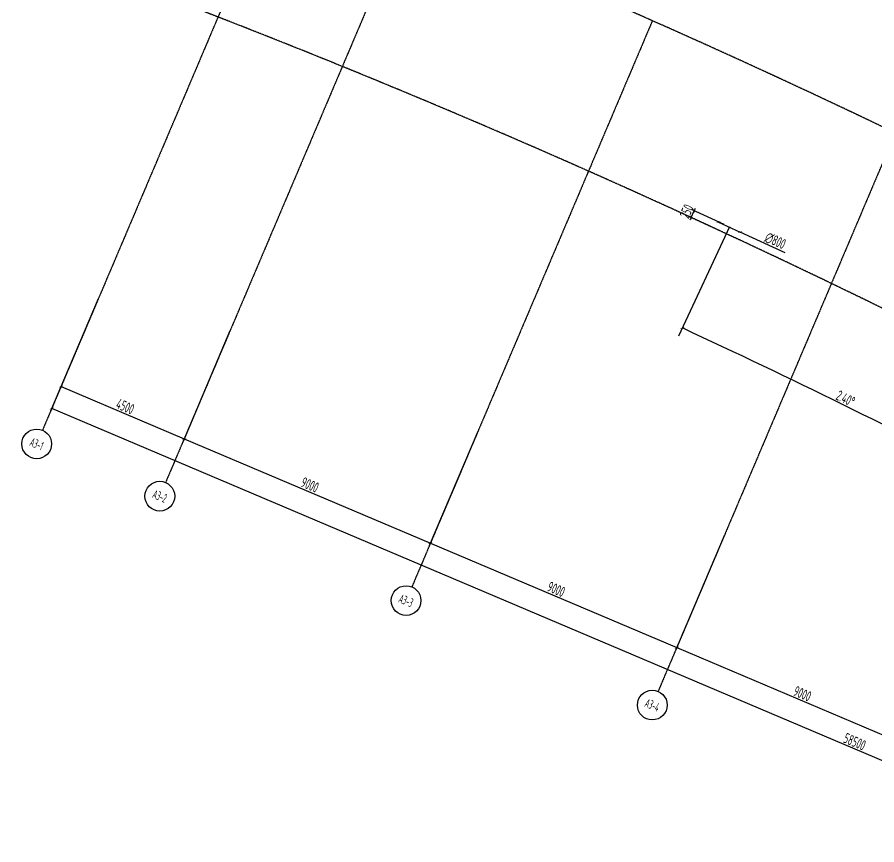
# Model space of a CAD drawing. Extents: x 11778731 to 12007717, y -6694179 to -6314888.
# Drawn here: x 11876713 to 11905633, y -6452912 to -6425046 of the extents above; entities that cross this region are included whole.
import ezdxf
from ezdxf.enums import TextEntityAlignment as Align

# ---------------------------------------------------------------- set-up
doc = ezdxf.new("R2010")
doc.units = 0
doc.header["$LTSCALE"] = 10
doc.header["$MEASUREMENT"] = 0
doc.linetypes.add('A3-RG-axis-100$0$CENTER', pattern=[2, 1.25, -0.25, 0.25, -0.25])
for name, color, linetype in [('A3-RB-5F-100$0$A-DIMS-100', 1, 'Continuous'), ('A3-RG-axis-100$0$A-DIMS-100', 1, 'Continuous'), ('A3-RG-axis-100$0$A-DIMS-150', 1, 'Continuous'), ('A3-RG-axis-100$0$A-GRID', 1, 'A3-RG-axis-100$0$CENTER'), ('A3-RG-axis-100$0$A-SYMB', 4, 'Continuous')]:
    doc.layers.add(name, color=color, linetype=linetype)
doc.styles.add('A3-RB-5F-100$0$XD2008', font='xd-hzs.shx', dxfattribs={"width": 0.7, "bigfont": 'xd-hztxt.shx'})
doc.styles.add('A3-RG-axis-100$0$$0$XD2008', font='xd-hzs.shx', dxfattribs={"width": 0.7, "bigfont": 'xd-hztxt.shx'})
doc.styles.add('A3-RG-axis-100$0$XD2008', font='xd-hzs.shx', dxfattribs={"width": 0.7, "bigfont": 'xd-hztxt.shx'})
doc.dimstyles.new('A3-RB-5F-100$0$XD100$0', dxfattribs={"dimscale": 100, "dimtxt": 3.5, "dimasz": 2, "dimexe": 1, "dimexo": 2, "dimgap": 0.5, "dimtad": 1, "dimdec": 0, "dimdsep": 46, "dimtxsty": 'A3-RB-5F-100$0$XD2008', "dimblk1": 'A3-RB-5F-100$0$_ARCHTICK', "dimblk2": 'A3-RB-5F-100$0$_ARCHTICK', "dimsah": 1, "dimcen": 2.5, "dimclrt": 4, "dimaunit": 1, "dimadec": 0, "dimazin": 0, "dimtfac": 1, "dimtdec": 0, "dimtix": 1, "dimtmove": 0, "dimatfit": 3, "dimfxl": 0, "dimtolj": 1, "dimtzin": 0, "dimarcsym": 0})
doc.dimstyles.new('A3-RG-axis-100$0$XD100$0', dxfattribs={"dimscale": 100, "dimtxt": 3.5, "dimasz": 1, "dimexe": 1, "dimexo": 2, "dimgap": 0.5, "dimtad": 1, "dimdec": 0, "dimdsep": 46, "dimtxsty": 'A3-RG-axis-100$0$XD2008', "dimblk1": 'A3-RG-axis-100$0$_ARCHTICK', "dimblk2": 'A3-RG-axis-100$0$_ARCHTICK', "dimsah": 1, "dimcen": 2.5, "dimclrt": 4, "dimaunit": 1, "dimadec": 0, "dimazin": 0, "dimtfac": 1, "dimtdec": 0, "dimtix": 1, "dimtmove": 0, "dimatfit": 3, "dimfxl": 0, "dimtolj": 1, "dimtzin": 0, "dimarcsym": 0})

# ---------------------------------------------------------------- blocks, each defined once
blk = doc.blocks.new('A3-RG-axis-100$0$_ARCHTICK')
at = {"color": 0, "linetype": 'ByBlock', "const_width": 0.15}
blk.add_lwpolyline([(-0.5, -0.5), (0.5, 0.5)], dxfattribs=at)
blk = doc.blocks.new('*D258')
at = {"layer": 'A3-RG-axis-100$0$A-DIMS-100', "color": 0, "lineweight": -2}
for p, q in [((11879441, -6434531), (11877837, -6438311)), ((11931726, -6461076), (11877876, -6438218)), ((11931640, -6461280), (11931765, -6460984))]:
    blk.add_line(p, q, dxfattribs=at)
at = {"layer": 'Defpoints', "color": 0}
for p in [(11879520, -6434347), (11877876, -6438218), (11931561, -6461464)]:
    blk.add_point(p, dxfattribs=at)
at = {"layer": 'A3-RG-axis-100$0$A-DIMS-100', "color": 0, "lineweight": -2, "xscale": 100, "yscale": 100, "zscale": 100}
for p, rotation in [((11877876, -6438218), 157.0000000217818), ((11931726, -6461076), 337.0000000217818)]:
    blk.add_blockref('A3-RG-axis-100$0$_ARCHTICK', p, dxfattribs=dict(at, rotation=rotation))
at = {"layer": 'A3-RG-axis-100$0$A-DIMS-100', "color": 4, "insert": (11904889, -6449440), "char_height": 350, "attachment_point": 5, "rotation": 337, "style": 'A3-RG-axis-100$0$XD2008'}
blk.add_mtext('\\A1;58500', dxfattribs=at)
blk = doc.blocks.new('A3-RG-axis-100$0$$0$ECADI-TAG-GRID')
at = {"color": 13}
blk.add_circle((0, 0), 5, dxfattribs=at)
at = {"style": 'A3-RG-axis-100$0$$0$XD2008', "width": 0.7}
blk.add_attdef('GRID', text='', height=5, dxfattribs=at).set_placement((0, 0), align=Align.MIDDLE)
blk = doc.blocks.new('*D236')
at = {"layer": 'A3-RG-axis-100$0$A-DIMS-100', "color": 0, "lineweight": -2}
for p, q in [((11879212, -6435073), (11878150, -6437574)), ((11883354, -6436831), (11882292, -6439332)), ((11878189, -6437482), (11882331, -6439240))]:
    blk.add_line(p, q, dxfattribs=at)
at = {"layer": 'Defpoints', "color": 0}
for p in [(11879290, -6434889), (11883432, -6436647), (11882331, -6439240)]:
    blk.add_point(p, dxfattribs=at)
at = {"layer": 'A3-RG-axis-100$0$A-DIMS-100', "color": 0, "lineweight": -2, "xscale": 100, "yscale": 100, "zscale": 100}
for p, rotation in [((11878189, -6437482), 156.9999999998815), ((11882331, -6439240), 336.9999999998814)]:
    blk.add_blockref('A3-RG-axis-100$0$_ARCHTICK', p, dxfattribs=dict(at, rotation=rotation))
at = {"layer": 'A3-RG-axis-100$0$A-DIMS-100', "color": 4, "insert": (11880348, -6438154), "char_height": 350, "attachment_point": 5, "rotation": 337, "style": 'A3-RG-axis-100$0$XD2008'}
blk.add_mtext('\\A1;4500', dxfattribs=at)
blk = doc.blocks.new('*D237')
at = {"layer": 'A3-RG-axis-100$0$A-DIMS-100', "color": 0, "lineweight": -2}
for p, q in [((11883872, -6435612), (11882292, -6439332)), ((11882331, -6439240), (11890616, -6442757)), ((11891638, -6440349), (11890577, -6442849))]:
    blk.add_line(p, q, dxfattribs=at)
at = {"layer": 'Defpoints', "color": 0}
for p in [(11883950, -6435427), (11891716, -6440165), (11890616, -6442757)]:
    blk.add_point(p, dxfattribs=at)
at = {"layer": 'A3-RG-axis-100$0$A-DIMS-100', "color": 0, "lineweight": -2, "xscale": 100, "yscale": 100, "zscale": 100}
for p, rotation in [((11882331, -6439240), 156.9999999998815), ((11890616, -6442757), 336.9999999998814)]:
    blk.add_blockref('A3-RG-axis-100$0$_ARCHTICK', p, dxfattribs=dict(at, rotation=rotation))
at = {"layer": 'A3-RG-axis-100$0$A-DIMS-100', "color": 4, "insert": (11886561, -6440792), "char_height": 350, "attachment_point": 5, "rotation": 337, "style": 'A3-RG-axis-100$0$XD2008'}
blk.add_mtext('\\A1;9000', dxfattribs=at)
blk = doc.blocks.new('*D238')
at = {"layer": 'A3-RG-axis-100$0$A-DIMS-100', "color": 0, "lineweight": -2}
for p, q in [((11892212, -6438996), (11890577, -6442849)), ((11890616, -6442757), (11898900, -6446274)), ((11899878, -6443971), (11898861, -6446366))]:
    blk.add_line(p, q, dxfattribs=at)
at = {"layer": 'Defpoints', "color": 0}
for p in [(11892290, -6438812), (11899956, -6443787), (11898900, -6446274)]:
    blk.add_point(p, dxfattribs=at)
at = {"layer": 'A3-RG-axis-100$0$A-DIMS-100', "color": 0, "lineweight": -2, "xscale": 100, "yscale": 100, "zscale": 100}
for p, rotation in [((11890616, -6442757), 156.9999999998815), ((11898900, -6446274), 336.9999999998814)]:
    blk.add_blockref('A3-RG-axis-100$0$_ARCHTICK', p, dxfattribs=dict(at, rotation=rotation))
at = {"layer": 'A3-RG-axis-100$0$A-DIMS-100', "color": 4, "insert": (11894846, -6444308), "char_height": 350, "attachment_point": 5, "rotation": 337, "style": 'A3-RG-axis-100$0$XD2008'}
blk.add_mtext('\\A1;9000', dxfattribs=at)
blk = doc.blocks.new('*D239')
at = {"layer": 'A3-RG-axis-100$0$A-DIMS-100', "color": 0, "lineweight": -2}
for p, q in [((11900497, -6442513), (11898861, -6446366)), ((11898900, -6446274), (11907185, -6449790)), ((11908143, -6447533), (11907146, -6449882))]:
    blk.add_line(p, q, dxfattribs=at)
at = {"layer": 'Defpoints', "color": 0}
for p in [(11900575, -6442328), (11908221, -6447349), (11907185, -6449790)]:
    blk.add_point(p, dxfattribs=at)
at = {"layer": 'A3-RG-axis-100$0$A-DIMS-100', "color": 0, "lineweight": -2, "xscale": 100, "yscale": 100, "zscale": 100}
for p, rotation in [((11898900, -6446274), 156.9999999998815), ((11907185, -6449790), 336.9999999998814)]:
    blk.add_blockref('A3-RG-axis-100$0$_ARCHTICK', p, dxfattribs=dict(at, rotation=rotation))
at = {"layer": 'A3-RG-axis-100$0$A-DIMS-100', "color": 4, "insert": (11903130, -6447825), "char_height": 350, "attachment_point": 5, "rotation": 337, "style": 'A3-RG-axis-100$0$XD2008'}
blk.add_mtext('\\A1;9000', dxfattribs=at)
blk = doc.blocks.new('*D309')
at = {"layer": 'A3-RG-axis-100$0$A-DIMS-100', "color": 0, "lineweight": -2}
for p in [(11900307, -6431950), (11902555, -6432979)]:
    blk.add_line(p, (11901035, -6432283), dxfattribs=at)
at = {"layer": 'Defpoints', "color": 0}
for p in [(11900307, -6431950), (11901035, -6432283)]:
    blk.add_point(p, dxfattribs=at)
at = {"layer": 'A3-RG-axis-100$0$A-DIMS-100', "color": 0, "lineweight": -2, "xscale": 100, "yscale": 100, "zscale": 100}
for p, rotation in [((11900307, -6431950), 335.3899367511891), ((11901035, -6432283), 155.3899367511891)]:
    blk.add_blockref('A3-RG-axis-100$0$_ARCHTICK', p, dxfattribs=dict(at, rotation=rotation))
at = {"layer": 'A3-RG-axis-100$0$A-DIMS-100', "color": 4, "insert": (11902216, -6432577), "char_height": 350, "attachment_point": 5, "rotation": 335.3899, "style": 'A3-RG-axis-100$0$XD2008'}
blk.add_mtext('\\A1;∅800', dxfattribs=at)
blk = doc.blocks.new('*D312')
at = {"layer": 'A3-RG-axis-100$0$A-DIMS-100', "color": 0, "lineweight": -2}
for p, q in [((11899487, -6431563), (11899529, -6431472)), ((11900387, -6432254), (11899291, -6431747)), ((11899382, -6431789), (11899487, -6431563)), ((11900499, -6432030), (11899396, -6431521)), ((11899382, -6431789), (11899340, -6431880))]:
    blk.add_line(p, q, dxfattribs=at)
at = {"layer": 'Defpoints', "color": 0}
for p in [(11899487, -6431563), (11900569, -6432337), (11900681, -6432114)]:
    blk.add_point(p, dxfattribs=at)
at = {"layer": 'A3-RG-axis-100$0$A-DIMS-100', "color": 0, "lineweight": -2, "xscale": 100, "yscale": 100, "zscale": 100}
for p, rotation in [((11899382, -6431789), 65.21883922547661), ((11899487, -6431563), 245.2188392254766)]:
    blk.add_blockref('A3-RG-axis-100$0$_ARCHTICK', p, dxfattribs=dict(at, rotation=rotation))
at = {"layer": 'A3-RG-axis-100$0$A-DIMS-100', "color": 4, "insert": (11899230, -6431582), "char_height": 350, "attachment_point": 5, "rotation": 65.2188, "style": 'A3-RG-axis-100$0$XD2008'}
blk.add_mtext('\\A1;250', dxfattribs=at)
blk = doc.blocks.new('*D243')
at = {"layer": 'A3-RG-axis-100$0$A-DIMS-100', "color": 0, "lineweight": -2}
blk.add_arc((11778731, -6694179), 285300, 62.64693, 65.04693, dxfattribs=at)
at = {"layer": 'Defpoints', "color": 0}
for p in [(11900674, -6432111), (11911541, -6437447), (11906267, -6438972), (11778731, -6694179), (11778731, -6694179)]:
    blk.add_point(p, dxfattribs=at)
at = {"layer": 'A3-RG-axis-100$0$A-DIMS-100', "color": 0, "lineweight": -2, "xscale": 100, "yscale": 100, "zscale": 100}
for p, rotation in [((11899092, -6435510), 155.0469259396337), ((11909818, -6440778), 332.6469277024722)]:
    blk.add_blockref('A3-RG-axis-100$0$_ARCHTICK', p, dxfattribs=dict(at, rotation=rotation))
at = {"layer": 'A3-RG-axis-100$0$A-DIMS-100', "color": 4, "insert": (11904582, -6437886), "char_height": 350, "attachment_point": 5, "rotation": 333.8469, "style": 'A3-RG-axis-100$0$XD2008'}
blk.add_mtext('\\A1;2.40°', dxfattribs=at)
blk = doc.blocks.new('A3-RB-5F-100$0$_ARCHTICK')
at = {"color": 0, "linetype": 'ByBlock', "const_width": 0.15}
blk.add_lwpolyline([(-0.5, -0.5), (0.5, 0.5)], dxfattribs=at)
blk = doc.blocks.new('*D432')
at = {"layer": 'A3-RB-5F-100$0$A-DIMS-100', "color": 0, "lineweight": -2}
for p, q in [((11894121, -6419210), (11893886, -6419764)), ((11893925, -6419672), (11919607, -6430574)), ((11919803, -6430111), (11919568, -6430666))]:
    blk.add_line(p, q, dxfattribs=at)
at = {"layer": 'Defpoints', "color": 0}
for p in [(11894199, -6419026), (11919881, -6429927), (11919607, -6430574)]:
    blk.add_point(p, dxfattribs=at)
at = {"layer": 'A3-RB-5F-100$0$A-DIMS-100', "color": 0, "lineweight": -2, "xscale": 200, "yscale": 200, "zscale": 200}
for p, rotation in [((11893925, -6419672), 157.0000024797413), ((11919607, -6430574), 337.0000024797413)]:
    blk.add_blockref('A3-RB-5F-100$0$_ARCHTICK', p, dxfattribs=dict(at, rotation=rotation))
at = {"layer": 'A3-RB-5F-100$0$A-DIMS-100', "color": 4, "insert": (11906854, -6424916), "char_height": 350, "attachment_point": 5, "rotation": 337, "style": 'A3-RB-5F-100$0$XD2008'}
blk.add_mtext('\\A1;900X31=27900', dxfattribs=at)
blk = doc.blocks.new('A3-RG-axis-100')
at = {"layer": 'A3-RG-axis-100$0$A-DIMS-150'}
blk.add_line((11900673.9, -6432110.5), (11898965.3, -6435782.4), dxfattribs=at)
at = {"layer": 'A3-RG-axis-100$0$A-GRID'}
for p, q in [((11916344.3, -6405177.9), (11898275.1, -6447746.3)), ((11885619.9, -6419975.9), (11877563.8, -6438954.9)), ((11889801, -6421642.7), (11881706, -6440713.2)), ((11898074.3, -6425185.8), (11889990.6, -6444229.8))]:
    blk.add_line(p, q, dxfattribs=at)
for radius, start, end in [(294300, 57.267208, 69.150423), (288800, 57.079997, 69.144838)]:
    blk.add_arc((11778730.7, -6694178.7), radius, start, end, dxfattribs=at)
at = {"layer": 'A3-RG-axis-100$0$A-SYMB'}
ref = blk.add_blockref('A3-RG-axis-100$0$$0$ECADI-TAG-GRID', (11877368.4, -6439415.1), dxfattribs=dict(at, xscale=100, yscale=100, zscale=100, rotation=337))
ref.add_attrib('GRID', 'A3-1', dxfattribs={"layer": '0', "height": 300, "rotation": 337, "style": 'A3-RG-axis-100$0$$0$XD2008', "width": 0.5}).set_placement((11877368.4, -6439415.1), align=Align.MIDDLE)
ref = blk.add_blockref('A3-RG-axis-100$0$$0$ECADI-TAG-GRID', (11881510.7, -6441173.4), dxfattribs=dict(at, xscale=100, yscale=100, zscale=100, rotation=337))
ref.add_attrib('GRID', 'A3-2', dxfattribs={"layer": '0', "height": 300, "rotation": 337, "style": 'A3-RG-axis-100$0$$0$XD2008', "width": 0.5}).set_placement((11881510.7, -6441173.4), align=Align.MIDDLE)
ref = blk.add_blockref('A3-RG-axis-100$0$$0$ECADI-TAG-GRID', (11889795.2, -6444690), dxfattribs=dict(at, xscale=100, yscale=100, zscale=100, rotation=337))
ref.add_attrib('GRID', 'A3-3', dxfattribs={"layer": '0', "height": 300, "rotation": 337, "style": 'A3-RG-axis-100$0$$0$XD2008', "width": 0.5}).set_placement((11889795.2, -6444690), align=Align.MIDDLE)
ref = blk.add_blockref('A3-RG-axis-100$0$$0$ECADI-TAG-GRID', (11898079.8, -6448206.6), dxfattribs=dict(at, xscale=100, yscale=100, zscale=100, rotation=337))
ref.add_attrib('GRID', 'A3-4', dxfattribs={"layer": '0', "height": 300, "rotation": 337, "style": 'A3-RG-axis-100$0$$0$XD2008', "width": 0.5}).set_placement((11898079.8, -6448206.6), align=Align.MIDDLE)
at = {"layer": 'A3-RG-axis-100$0$A-DIMS-100'}
for base, p1, p2, angle, picture, middle in [((11899486.7, -6431562.5), (11900568.9, -6432337.4), (11900680.8, -6432113.8), 65.21884, '*D312', (11899230, -6431581.7)), ((11877876.4, -6438218.5), (11931561.4, -6461463.7), (11879519.6, -6434347.3), 337, '*D258', (11904889, -6449440.2)), ((11882331.2, -6439240.4), (11879289.8, -6434888.5), (11883432.1, -6436646.8), 337, '*D236', (11880348, -6438154.1)), ((11890615.8, -6442756.9), (11883949.7, -6435427.5), (11891716.1, -6440164.7), 337, '*D237', (11886561.4, -6440791.5)), ((11898900.3, -6446273.5), (11892290.4, -6438811.9), (11899955.7, -6443787.1), 337, '*D238', (11894845.9, -6444308.1)), ((11907184.8, -6449790.1), (11900574.9, -6442328.4), (11908221.2, -6447348.7), 337, '*D239', (11903130.5, -6447824.7))]:
    dim = blk.add_linear_dim(base=base, p1=p1, p2=p2, angle=angle, dimstyle='A3-RG-axis-100$0$XD100$0', override={"dimasz": 1}, dxfattribs=at)
    dim.commit()
    dim.dimension.update_dxf_attribs({"geometry": picture, "text_midpoint": middle})
dim = blk.add_diameter_dim_2p(p1=(11900307.4, -6431950), p2=(11901034.7, -6432283.2), dimstyle='A3-RG-axis-100$0$XD100$0', override={"dimasz": 1}, dxfattribs=at)
dim.commit()
dim.dimension.update_dxf_attribs({"geometry": '*D309', "text_midpoint": (11902121.9, -6432781.2), "dimtype": 131})
dim = blk.add_angular_dim_2l(base=(11906267.4, -6438972), line1=((11911541.2, -6437446.8), (11778730.7, -6694178.7)), line2=((11778730.7, -6694178.7), (11900673.8, -6432110.7)), dimstyle='A3-RG-axis-100$0$XD100$0', override={"dimasz": 1, "dimaunit": 0, "dimadec": 2}, dxfattribs=at)
dim.commit()
dim.dimension.update_dxf_attribs({"geometry": '*D243', "text_midpoint": (11904581.8, -6437885.9)})
blk = doc.blocks.new('A3-RB-5F-100')
at = {"layer": 'A3-RB-5F-100$0$A-DIMS-100'}
dim = blk.add_aligned_dim(p1=(11894199.2, -6419026), p2=(11919881.2, -6429927.4), distance=-702.1, text='900X31=27900', dimstyle='A3-RB-5F-100$0$XD100$0', dxfattribs=at)
dim.commit()
dim.dimension.update_dxf_attribs({"geometry": '*D432', "text_midpoint": (11906853.8, -6424915.8)})

msp = doc.modelspace()

# ---------------------------------------------------------------- block references
for name in ['A3-RB-5F-100', 'A3-RG-axis-100']:
    msp.add_blockref(name, (0, 0))

doc.saveas('drawing.dxf')
